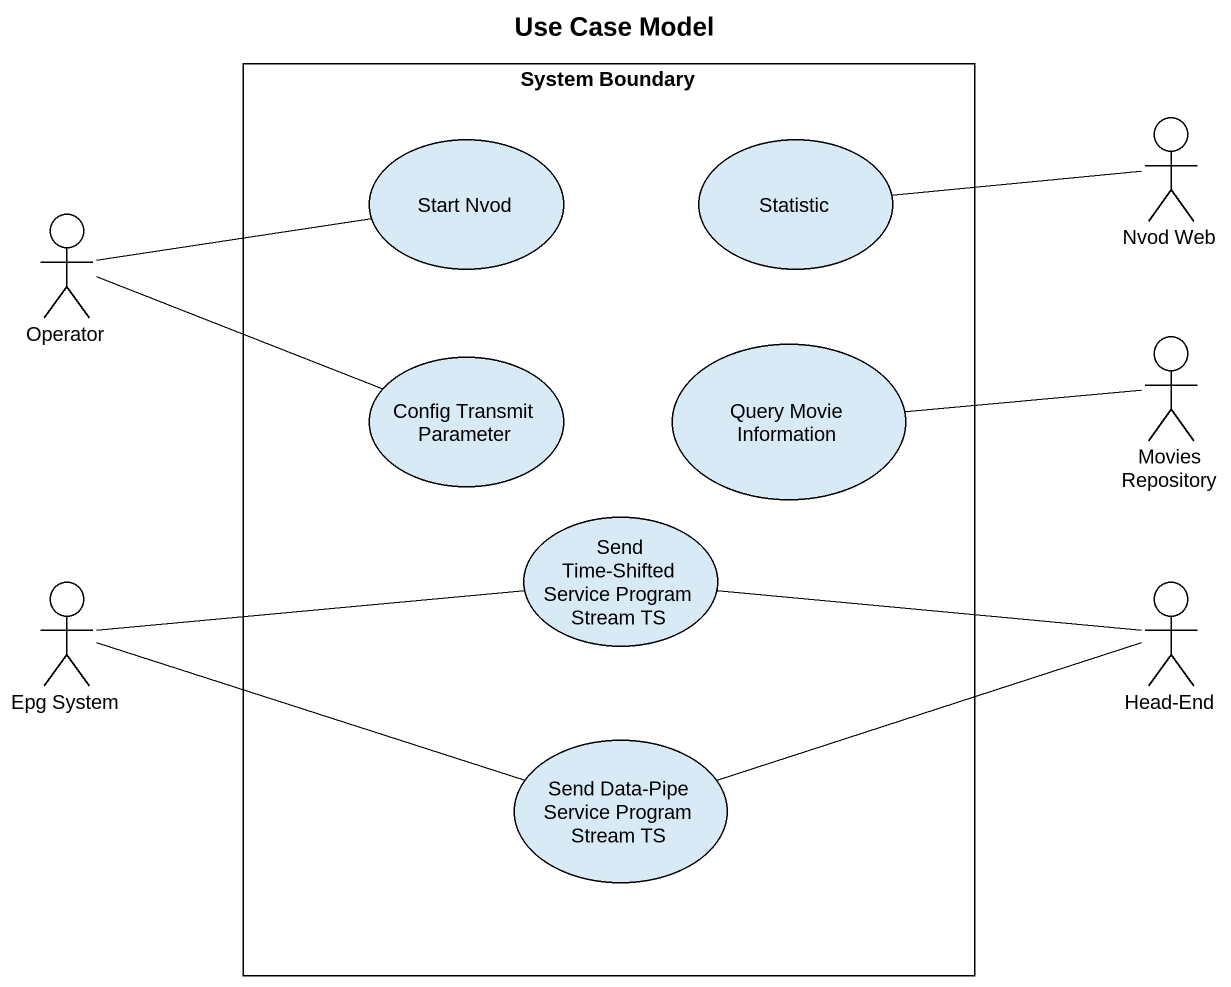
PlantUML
@startuml
title Use Case Model
rectangle "System Boundary" as System_Boundary {
  usecase "Start Nvod" as Start_Nvod
  usecase Statistic
  usecase "Config Transmit Parameter" as Config_Transmit_Parameter
  usecase "Query Movie Information" as Query_Movie_Information
  usecase "Send Time-Shifted Service Program Stream TS" as Send_Time_Shifted_Service
  usecase "Send Data-Pipe Service Program Stream TS" as Send_Data_Pipe_Service
}
actor "Nvod Web" as Nvod_Web
actor Operator
actor "Movies Repository" as Movies_Repository
actor "Epg System" as Epg_System
actor "Head-End" as Head_End
Operator -right- Start_Nvod
Operator -right- Config_Transmit_Parameter
Statistic -right- Nvod_Web
Query_Movie_Information -right- Movies_Repository
Send_Time_Shifted_Service -right- Head_End
Epg_System -right- Send_Time_Shifted_Service
Epg_System -right- Send_Data_Pipe_Service
Send_Data_Pipe_Service -right- Head_End
@enduml
